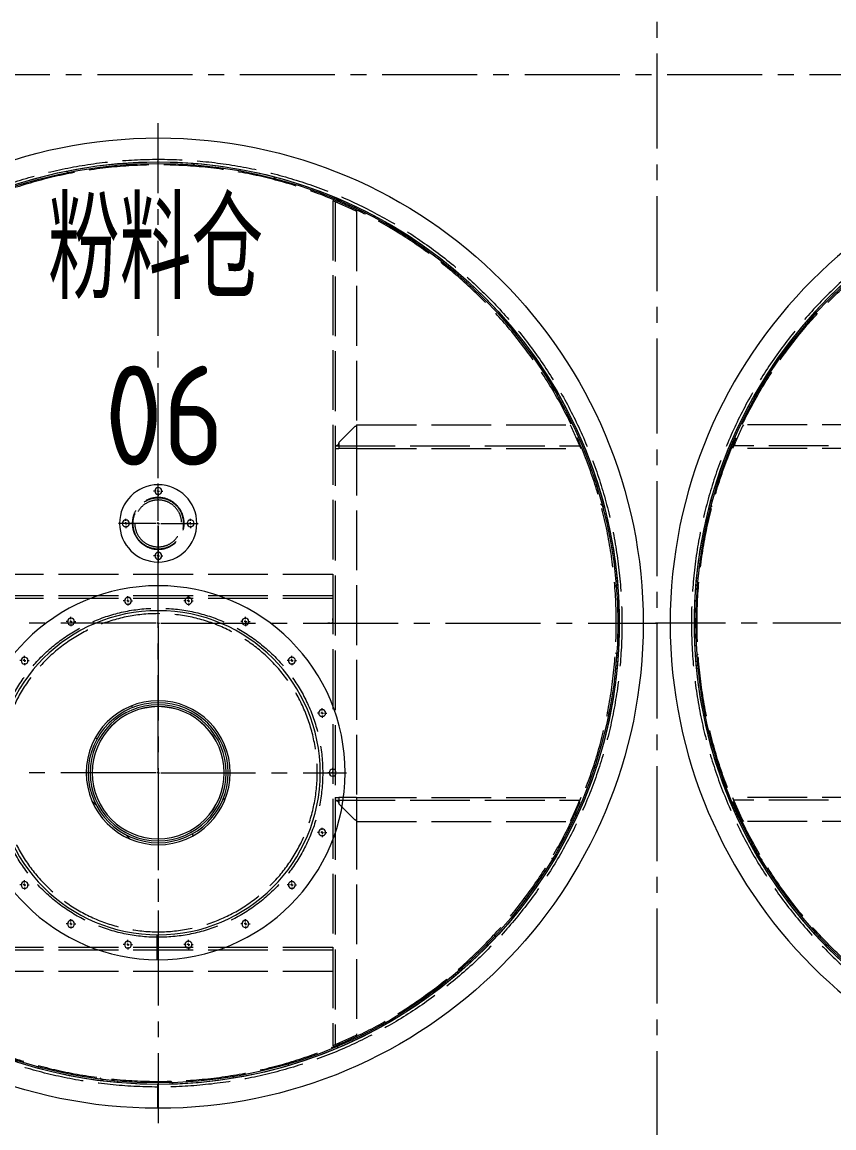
# Model space of a CAD drawing. Header units: millimetres. Extents: x 163705 to 1616509, y 81827 to 302547.
# Drawn here: x 1263662 to 1265290, y 143347 to 145565 of the extents above; entities that cross this region are included whole.
import ezdxf

# ---------------------------------------------------------------- set-up
doc = ezdxf.new("R2010")
doc.units = ezdxf.units.MM
doc.header["$LTSCALE"] = 10
doc.linetypes.add('ACAD_ISO02W100', pattern=[15, 12, -3])
doc.linetypes.add('CENTER2', pattern=[28.575000000000003, 19.05, -3.175, 3.175, -3.175])
for name, color, linetype, lineweight in [('1-中心线', 1, 'CENTER2', 0), ('1-标注', 3, 'Continuous', 0), ('1-虚线', 8, 'ACAD_ISO02W100', 0), ('1-设备轮廓', 2, 'Continuous', 18)]:
    doc.layers.add(name, color=color, linetype=linetype, lineweight=lineweight)
doc.styles.add('HZ', font='gbenor.shx', dxfattribs={"bigfont": 'gbcbig.shx'})
pattern_1 = [(45, (-1357.895826168232, -803.9953098043657), (-67.35192090801866, 67.35192090801866), [])]

# ---------------------------------------------------------------- blocks, each defined once
blk = doc.blocks.new('SW_CENTERMARKSYMBOL_2')
at = {"lineweight": 18}
for p, q in [((0, 4.999999999999449), (0, 116.5038053019082)), ((-4.999999999999449, 0), (-116.5038053019082, 0)), ((0, 0), (-2.499999999999725, 0)), ((0, 0), (0, 2.499999999999725)), ((0, 0), (0, -2.499999999999725)), ((0, 0), (2.499999999999725, 0)), ((5.000000000000837, 0), (116.5038053019082, 0)), ((0, -4.999999999999449), (0, -116.5038053019082))]:
    blk.add_line(p, q, dxfattribs=at)
blk = doc.blocks.new('SW_CENTERMARKSYMBOL_3')
for p, q in [((-4.999999999999948, 0), (-10.50000000000001, 0)), ((0, 0), (-2.499999999999974, 0)), ((0, 4.999999999999948), (0, 10.49999999999993)), ((0, 0), (0, 2.499999999999974)), ((0, 0), (0, -2.500000000000058)), ((0, 0), (2.500000000000058, 0)), ((5.000000000000032, 0), (10.50000000000001, 0)), ((0, -5.000000000000032), (0, -10.50000000000001))]:
    blk.add_line(p, q)
blk = doc.blocks.new('SW_CENTERMARKSYMBOL_4')
for p, q in [((-5.000000000000115, 0), (-7.500000000000007, 0)), ((0, 0), (-2.500000000000058, 0)), ((0, 5.000000000000032), (0, 7.500000000000007)), ((0, 0), (0, 2.500000000000058)), ((0, 0), (0, -2.499999999999974)), ((0, 0), (2.499999999999891, 0)), ((4.999999999999948, 0), (7.500000000000007, 0)), ((0, -4.999999999999948), (0, -7.500000000000007))]:
    blk.add_line(p, q)
blk = doc.blocks.new('SW_CENTERMARKSYMBOL_5')
at = {"ltscale": 5}
for p, q in [((-5.000000000000004, 0), (-6.499999999999978, 0)), ((0, 0), (-2.500000000000002, 0)), ((0, 5.000000000000004), (0, 6.500000000000117)), ((0, 0), (0, 2.500000000000002)), ((0, 0), (0, -2.500000000000002)), ((0, 0), (2.500000000000002, 0)), ((5.000000000000004, 0), (6.500000000000047, 0)), ((0, -5.000000000000004), (0, -6.499999999999839))]:
    blk.add_line(p, q, dxfattribs=at)
blk = doc.blocks.new('SW_CENTERMARKSYMBOL_6')
at = {"layer": '1-中心线'}
for p, q in [((-5.000000000000282, 0), (-9.499999999999787, 0)), ((0, 0), (-2.500000000000141, 0)), ((0, 4.999999999999866), (0, 9.499999999999787)), ((0, 0), (0, 2.499999999999725)), ((0, 0), (0, -2.500000000000141)), ((0, 0), (2.499999999999725, 0)), ((4.999999999999866, 0), (9.499999999999787, 0)), ((0, -5.000000000000282), (0, -9.500000000000203))]:
    blk.add_line(p, q, dxfattribs=at)
blk = doc.blocks.new('SW_CENTERMARKSYMBOL_7')
at = {"layer": '1-中心线'}
for p, q in [((-4.999999999999866, 0), (-9.499999999999787, 0)), ((0, 0), (-2.500000000000141, 0)), ((0, 4.999999999999866), (0, 9.499999999999787)), ((0, 0), (0, 2.499999999999725)), ((0, 0), (0, -2.500000000000141)), ((0, 0), (2.500000000000141, 0)), ((4.999999999999866, 0), (9.500000000000203, 0)), ((0, -5.000000000000282), (0, -9.500000000000203))]:
    blk.add_line(p, q, dxfattribs=at)
blk = doc.blocks.new('SW_CENTERMARKSYMBOL_8')
at = {"layer": '1-中心线'}
for p, q in [((-4.999999999999866, 0), (-9.499999999999787, 0)), ((0, 0), (-2.500000000000141, 0)), ((0, 5.000000000000282), (0, 9.500000000000203)), ((0, 0), (0, 2.500000000000141)), ((0, 0), (0, -2.499999999999725)), ((0, 0), (2.500000000000141, 0)), ((4.999999999999866, 0), (9.500000000000203, 0)), ((0, -4.999999999999866), (0, -9.499999999999787))]:
    blk.add_line(p, q, dxfattribs=at)
blk = doc.blocks.new('SW_CENTERMARKSYMBOL_9')
at = {"layer": '1-中心线'}
for p, q in [((-4.999999999999866, 0), (-9.499999999999787, 0)), ((0, 0), (-2.500000000000141, 0)), ((0, 5.000000000000282), (0, 9.500000000000203)), ((0, 0), (0, 2.500000000000141)), ((0, 0), (0, -2.499999999999725)), ((0, 0), (2.500000000000141, 0)), ((4.999999999999866, 0), (9.500000000000203, 0)), ((0, -4.999999999999866), (0, -9.499999999999787))]:
    blk.add_line(p, q, dxfattribs=at)
blk = doc.blocks.new('SW_CENTERMARKSYMBOL_10')
at = {"layer": '1-中心线'}
for p, q in [((-4.999999999999866, 0), (-9.499999999999787, 0)), ((0, 0), (-2.500000000000141, 0)), ((0, 4.999999999999866), (0, 9.500000000000203)), ((0, 0), (0, 2.500000000000141)), ((0, 0), (0, -2.500000000000141)), ((0, 0), (2.500000000000141, 0)), ((4.999999999999866, 0), (9.500000000000203, 0)), ((0, -4.999999999999866), (0, -9.499999999999787))]:
    blk.add_line(p, q, dxfattribs=at)
blk = doc.blocks.new('SW_CENTERMARKSYMBOL_11')
at = {"layer": '1-中心线'}
for p, q in [((-4.999999999999866, 0), (-9.499999999999787, 0)), ((0, 0), (-2.500000000000141, 0)), ((0, 4.999999999999866), (0, 9.500000000000203)), ((0, 0), (0, 2.500000000000141)), ((0, 0), (0, -2.500000000000141)), ((0, 0), (2.500000000000141, 0)), ((4.999999999999866, 0), (9.500000000000203, 0)), ((0, -4.999999999999866), (0, -9.500000000000203))]:
    blk.add_line(p, q, dxfattribs=at)
blk = doc.blocks.new('SW_CENTERMARKSYMBOL_12')
at = {"layer": '1-中心线'}
for p, q in [((-4.999999999999866, 0), (-9.499999999999787, 0)), ((0, 0), (-2.500000000000141, 0)), ((0, 4.999999999999866), (0, 9.499999999999787)), ((0, 0), (0, 2.499999999999933)), ((0, 0), (0, -2.500000000000141)), ((0, 0), (2.500000000000141, 0)), ((4.999999999999866, 0), (9.500000000000203, 0)), ((0, -5.000000000000074), (0, -9.500000000000203))]:
    blk.add_line(p, q, dxfattribs=at)
blk = doc.blocks.new('SW_CENTERMARKSYMBOL_13')
at = {"layer": '1-中心线'}
for p, q in [((0, 4.999999999999866), (0, 1002.5)), ((0, 4.999999999999866), (0, 927.4999999999999)), ((-4.999999999999866, 0), (-1002.5, 0)), ((-4.999999999999866, 0), (-927.4999999999999, 0)), ((0, 0), (-2.499999999999725, 0)), ((0, 0), (-2.499999999999725, 0)), ((0, 0), (0, 2.500000000000141)), ((0, 0), (0, 2.500000000000141)), ((0, 0), (0, -2.500000000000141)), ((0, 0), (2.500000000000141, 0)), ((0, 0), (0, -2.500000000000141)), ((0, 0), (2.500000000000141, 0)), ((5.000000000000282, 0), (927.4999999999999, 0)), ((5.000000000000282, 0), (1002.5, 0)), ((0, -4.999999999999866), (0, -927.4999999999999)), ((0, -4.999999999999866), (0, -1002.5))]:
    blk.add_line(p, q, dxfattribs=at)
blk = doc.blocks.new('SW_CENTERMARKSYMBOL_14')
at = {"layer": '1-中心线'}
for p, q in [((0, 4.999999999999866), (0, 79.99999999999993)), ((-5.000000000000282, 0), (-79.99999999999993, 0)), ((0, 0), (-2.500000000000141, 0)), ((0, 0), (0, 2.499999999999725)), ((0, 0), (0, -2.500000000000141)), ((0, 0), (2.499999999999725, 0)), ((4.999999999999866, 0), (79.99999999999993, 0)), ((0, -5.000000000000282), (0, -79.99999999999993))]:
    blk.add_line(p, q, dxfattribs=at)
blk = doc.blocks.new('SW_CENTERMARKSYMBOL_15')
at = {"layer": '1-中心线'}
for p, q in [((-4.999999999999866, 0), (-9.499999999999787, 0)), ((0, 0), (-2.499999999999725, 0)), ((0, 4.999999999999866), (0, 9.499999999999787)), ((0, 0), (0, 2.499999999999725)), ((0, 0), (0, -2.500000000000141)), ((0, 0), (2.500000000000141, 0)), ((5.000000000000282, 0), (9.500000000000203, 0)), ((0, -5.000000000000282), (0, -9.500000000000203))]:
    blk.add_line(p, q, dxfattribs=at)
blk = doc.blocks.new('SW_CENTERMARKSYMBOL_16')
at = {"layer": '1-中心线'}
for p, q in [((-5.000000000000282, 0), (-9.500000000000203, 0)), ((0, 0), (-2.500000000000141, 0)), ((0, 4.999999999999866), (0, 9.499999999999787)), ((0, 0), (0, 2.499999999999725)), ((0, 0), (0, -2.500000000000141)), ((0, 0), (2.499999999999725, 0)), ((4.999999999999866, 0), (9.499999999999787, 0)), ((0, -5.000000000000282), (0, -9.500000000000203))]:
    blk.add_line(p, q, dxfattribs=at)
blk = doc.blocks.new('SW_CENTERMARKSYMBOL_17')
at = {"layer": '1-中心线'}
for p, q in [((-4.999999999999866, 0), (-9.500000000000203, 0)), ((0, 0), (-2.500000000000141, 0)), ((0, 4.999999999999866), (0, 9.499999999999787)), ((0, 0), (0, 2.499999999999725)), ((0, 0), (0, -2.500000000000141)), ((0, 0), (2.500000000000141, 0)), ((4.999999999999866, 0), (9.499999999999787, 0)), ((0, -5.000000000000282), (0, -9.500000000000203))]:
    blk.add_line(p, q, dxfattribs=at)
blk = doc.blocks.new('SW_CENTERMARKSYMBOL_18')
at = {"layer": '1-中心线'}
for p, q in [((-5.000000000000282, 0), (-9.500000000000203, 0)), ((0, 0), (-2.500000000000141, 0)), ((0, 4.999999999999866), (0, 9.500000000000203)), ((0, 0), (0, 2.500000000000141)), ((0, 0), (0, -2.500000000000141)), ((0, 0), (2.499999999999725, 0)), ((4.999999999999866, 0), (9.499999999999787, 0)), ((0, -4.999999999999866), (0, -9.500000000000203))]:
    blk.add_line(p, q, dxfattribs=at)
blk = doc.blocks.new('SW_CENTERMARKSYMBOL_19')
at = {"layer": '1-中心线'}
for p, q in [((-4.999999999999866, 0), (-9.499999999999787, 0)), ((0, 0), (-2.500000000000141, 0)), ((0, 5.000000000000282), (0, 9.500000000000203)), ((0, 0), (0, 2.500000000000141)), ((0, 0), (0, -2.499999999999725)), ((0, 0), (2.500000000000141, 0)), ((4.999999999999866, 0), (9.500000000000203, 0)), ((0, -4.999999999999866), (0, -9.499999999999787))]:
    blk.add_line(p, q, dxfattribs=at)
blk = doc.blocks.new('SW_CENTERMARKSYMBOL_20')
at = {"layer": '1-中心线'}
for p, q in [((-4.999999999999866, 0), (-9.499999999999787, 0)), ((0, 0), (-2.499999999999725, 0)), ((0, 4.999999999999866), (0, 9.500000000000203)), ((0, 0), (0, 2.500000000000141)), ((0, 0), (0, -2.500000000000141)), ((0, 0), (2.500000000000141, 0)), ((5.000000000000282, 0), (9.500000000000203, 0)), ((0, -4.999999999999866), (0, -9.499999999999787))]:
    blk.add_line(p, q, dxfattribs=at)
blk = doc.blocks.new('SW_CENTERMARKSYMBOL_21')
at = {"layer": '1-中心线'}
for p, q in [((-4.999999999999866, 0), (-9.499999999999787, 0)), ((0, 0), (-2.499999999999725, 0)), ((0, 4.999999999999866), (0, 9.499999999999787)), ((0, 0), (0, 2.500000000000141)), ((0, 0), (0, -2.500000000000141)), ((0, 0), (2.500000000000141, 0)), ((5.000000000000282, 0), (9.500000000000203, 0)), ((0, -4.999999999999866), (0, -9.500000000000203))]:
    blk.add_line(p, q, dxfattribs=at)
blk = doc.blocks.new('SW_CENTERMARKSYMBOL_22')
at = {"layer": '1-中心线'}
for p, q in [((-5.000000000000282, 300.0000000000001), (-9.500000000000203, 300.0000000000001)), ((0, 300.0000000000001), (-2.500000000000141, 300.0000000000001)), ((0, 304.9999999999999), (0, 309.5000000000003)), ((0, 300.0000000000001), (0, 302.5000000000002)), ((0, 300.0000000000001), (0, 297.4999999999999)), ((0, 300.0000000000001), (2.499999999999725, 300.0000000000001)), ((0, 295.0000000000002), (0, 290.4999999999998)), ((4.999999999999866, 300.0000000000001), (9.499999999999787, 300.0000000000001)), ((-5.000000000000282, 0), (-9.500000000000203, 0)), ((0, 0), (-2.500000000000141, 0)), ((0, 5.000000000000074), (0, 9.499999999999995)), ((0, 0), (0, 2.500000000000141)), ((0, 0), (0, -2.499999999999933)), ((0, 0), (2.499999999999725, 0)), ((4.999999999999866, 0), (9.499999999999787, 0)), ((0, -4.999999999999866), (0, -9.499999999999995))]:
    blk.add_line(p, q, dxfattribs=at)
blk = doc.blocks.new('SW_CENTERMARKSYMBOL_23')
at = {"layer": '1-中心线'}
for p, q in [((-4.999999999999866, 0), (-9.499999999999787, 0)), ((0, 0), (-2.499999999999725, 0)), ((0, 5.000000000000074), (0, 9.499999999999995)), ((0, 0), (0, 2.500000000000141)), ((0, 0), (0, -2.499999999999933)), ((0, 0), (2.500000000000141, 0)), ((5.000000000000282, 0), (9.500000000000203, 0)), ((0, -4.999999999999866), (0, -9.499999999999995))]:
    blk.add_line(p, q, dxfattribs=at)
blk = doc.blocks.new('SW_CENTERMARKSYMBOL_24')
at = {"layer": '1-中心线'}
for p, q in [((-4.999999999999866, 0), (-9.500000000000203, 0)), ((0, 0), (-2.500000000000141, 0)), ((0, 5.000000000000074), (0, 9.499999999999995)), ((0, 0), (0, 2.499999999999933)), ((0, 0), (0, -2.499999999999933)), ((0, 0), (2.500000000000141, 0)), ((4.999999999999866, 0), (9.500000000000203, 0)), ((0, -5.000000000000074), (0, -9.499999999999995))]:
    blk.add_line(p, q, dxfattribs=at)
blk = doc.blocks.new('SW_CENTERMARKSYMBOL_25')
at = {"layer": '1-中心线'}
for p, q in [((-4.999999999999866, 0), (-9.499999999999787, 0)), ((0, 0), (-2.499999999999725, 0)), ((0, 4.999999999999866), (0, 9.499999999999787)), ((0, 0), (0, 2.499999999999933)), ((0, 0), (0, -2.499999999999933)), ((0, 0), (2.500000000000141, 0)), ((5.000000000000282, 0), (9.500000000000203, 0)), ((0, -5.000000000000074), (0, -9.499999999999995))]:
    blk.add_line(p, q, dxfattribs=at)
blk = doc.blocks.new('SW_CENTERMARKSYMBOL_26')
at = {"layer": '1-中心线'}
for p, q in [((-5.000000000000282, 0), (-9.500000000000203, 0)), ((0, 0), (-2.500000000000141, 0)), ((0, 5.000000000000074), (0, 9.499999999999995)), ((0, 0), (0, 2.499999999999933)), ((0, 0), (0, -2.499999999999933)), ((0, 0), (2.499999999999725, 0)), ((4.999999999999866, 0), (9.499999999999787, 0)), ((0, -5.000000000000074), (0, -9.499999999999995))]:
    blk.add_line(p, q, dxfattribs=at)
blk = doc.blocks.new('SW_CENTERMARKSYMBOL_27')
at = {"layer": '1-中心线'}
for p, q in [((-4.999999999999866, 0), (-9.499999999999787, 0)), ((0, 0), (-2.499999999999725, 0)), ((0, 4.999999999999866), (0, 9.499999999999787)), ((0, 0), (0, 2.499999999999725)), ((0, 0), (0, -2.500000000000141)), ((0, 0), (2.500000000000141, 0)), ((5.000000000000282, 0), (9.500000000000203, 0)), ((0, -5.000000000000074), (0, -9.500000000000203))]:
    blk.add_line(p, q, dxfattribs=at)
blk = doc.blocks.new('SW_CENTERMARKSYMBOL_28')
at = {"layer": '1-中心线'}
for p, q in [((-4.999999999999866, 0), (-9.499999999999787, 0)), ((0, 0), (-2.500000000000141, 0)), ((0, 5.000000000000074), (0, 9.499999999999995)), ((0, 0), (0, 2.499999999999933)), ((0, 0), (0, -2.499999999999933)), ((0, 0), (2.500000000000141, 0)), ((4.999999999999866, 0), (9.500000000000203, 0)), ((0, -4.999999999999866), (0, -9.499999999999787))]:
    blk.add_line(p, q, dxfattribs=at)
blk = doc.blocks.new('SW_CENTERMARKSYMBOL_29')
at = {"layer": '1-中心线'}
for p, q in [((-5.000000000000282, 0), (-9.500000000000203, 0)), ((0, 0), (-2.500000000000141, 0)), ((0, 5.000000000000074), (0, 9.499999999999995)), ((0, 0), (0, 2.499999999999933)), ((0, 0), (0, -2.499999999999933)), ((0, 0), (2.499999999999725, 0)), ((4.999999999999866, 0), (9.499999999999787, 0)), ((0, -5.000000000000074), (0, -9.499999999999995))]:
    blk.add_line(p, q, dxfattribs=at)
blk = doc.blocks.new('SW_CENTERMARKSYMBOL_30')
at = {"layer": '1-中心线'}
for p, q in [((-5.000000000000282, 0), (-9.500000000000203, 0)), ((0, 0), (-2.500000000000141, 0)), ((0, 5.000000000000074), (0, 9.499999999999995)), ((0, 0), (0, 2.500000000000141)), ((0, 0), (0, -2.499999999999933)), ((0, 0), (2.499999999999725, 0)), ((4.999999999999866, 0), (9.499999999999787, 0)), ((0, -4.999999999999866), (0, -9.499999999999995))]:
    blk.add_line(p, q, dxfattribs=at)
blk = doc.blocks.new('SW_CENTERMARKSYMBOL_31')
at = {"layer": '1-中心线'}
for p, q in [((-4.999999999999866, 300.0000000000001), (-9.499999999999787, 300.0000000000001)), ((0, 300.0000000000001), (-2.499999999999725, 300.0000000000001)), ((0, 304.9999999999999), (0, 309.4999999999998)), ((0, 300.0000000000001), (0, 302.5000000000002)), ((0, 300.0000000000001), (0, 297.4999999999999)), ((0, 300.0000000000001), (2.500000000000141, 300.0000000000001)), ((0, 295.0000000000002), (0, 290.4999999999998)), ((5.000000000000282, 300.0000000000001), (9.500000000000203, 300.0000000000001)), ((-4.999999999999866, 0), (-9.499999999999787, 0)), ((0, 0), (-2.499999999999725, 0)), ((0, 5.000000000000074), (0, 9.499999999999995)), ((0, 0), (0, 2.499999999999933)), ((0, 0), (0, -2.499999999999933)), ((0, 0), (2.500000000000141, 0)), ((5.000000000000282, 0), (9.500000000000203, 0)), ((0, -5.000000000000074), (0, -9.499999999999995))]:
    blk.add_line(p, q, dxfattribs=at)
blk = doc.blocks.new('SW_CENTERMARKSYMBOL_32')
at = {"layer": '1-中心线'}
for p, q in [((-5.000000000000282, 0), (-9.500000000000203, 0)), ((0, 0), (-2.500000000000141, 0)), ((0, 4.999999999999866), (0, 9.500000000000203)), ((0, 0), (0, 2.500000000000141)), ((0, 0), (0, -2.500000000000141)), ((0, 0), (2.499999999999725, 0)), ((4.999999999999866, 0), (9.499999999999787, 0)), ((0, -4.999999999999866), (0, -9.499999999999787))]:
    blk.add_line(p, q, dxfattribs=at)
blk = doc.blocks.new('SW_CENTERMARKSYMBOL_33')
at = {"layer": '1-中心线'}
for p, q in [((-5.000000000000282, 0), (-9.500000000000203, 0)), ((0, 0), (-2.500000000000141, 0)), ((0, 4.999999999999866), (0, 9.499999999999787)), ((0, 0), (0, 2.499999999999725)), ((0, 0), (0, -2.500000000000141)), ((0, 0), (2.499999999999725, 0)), ((4.999999999999866, 0), (9.499999999999787, 0)), ((0, -5.000000000000282), (0, -9.500000000000203))]:
    blk.add_line(p, q, dxfattribs=at)
blk = doc.blocks.new('SW_CENTERMARKSYMBOL_34')
at = {"layer": '1-中心线'}
for p, q in [((-5.000000000000282, 0), (-9.500000000000203, 0)), ((0, 0), (-2.500000000000141, 0)), ((0, 4.999999999999866), (0, 9.499999999999787)), ((0, 0), (0, 2.500000000000141)), ((0, 0), (0, -2.500000000000141)), ((0, 0), (2.499999999999725, 0)), ((4.999999999999866, 0), (9.499999999999787, 0)), ((0, -4.999999999999866), (0, -9.500000000000203))]:
    blk.add_line(p, q, dxfattribs=at)
blk = doc.blocks.new('SW_CENTERMARKSYMBOL_35')
at = {"layer": '1-中心线'}
for p, q in [((-4.999999999999866, 0), (-9.499999999999787, 0)), ((0, 0), (-2.499999999999725, 0)), ((0, 4.999999999999866), (0, 9.499999999999787)), ((0, 0), (0, 2.500000000000141)), ((0, 0), (0, -2.500000000000141)), ((0, 0), (2.500000000000141, 0)), ((5.000000000000282, 0), (9.500000000000203, 0)), ((0, -4.999999999999866), (0, -9.500000000000203))]:
    blk.add_line(p, q, dxfattribs=at)
blk = doc.blocks.new('SW_CENTERMARKSYMBOL_36')
at = {"layer": '1-中心线'}
for p, q in [((-4.999999999999866, 0), (-9.500000000000203, 0)), ((0, 0), (-2.500000000000141, 0)), ((0, 4.999999999999866), (0, 9.499999999999787)), ((0, 0), (0, 2.499999999999725)), ((0, 0), (0, -2.500000000000141)), ((0, 0), (2.500000000000141, 0)), ((4.999999999999866, 0), (9.499999999999787, 0)), ((0, -5.000000000000282), (0, -9.500000000000203))]:
    blk.add_line(p, q, dxfattribs=at)
blk = doc.blocks.new('SW_CENTERMARKSYMBOL_37')
at = {"layer": '1-中心线'}
for p, q in [((0, 4.999999999999866), (0, 377.4999999999998)), ((-5.000000000000282, 0), (-377.5000000000001, 0)), ((0, 0), (-2.500000000000141, 0)), ((0, 0), (0, 2.499999999999933)), ((0, 0), (0, -2.500000000000141)), ((0, 0), (2.499999999999725, 0)), ((4.999999999999866, 0), (377.4999999999997, 0)), ((0, -5.000000000000074), (0, -377.5000000000001))]:
    blk.add_line(p, q, dxfattribs=at)
blk = doc.blocks.new('LFHBF-LC1-00A_俯视图')
at = {"lineweight": 18}
h = blk.add_hatch(dxfattribs=at)
h.set_pattern_fill('ANSI31', color=256, scale=30, style=0)
h.set_pattern_definition(pattern_1)
edge = h.paths.add_edge_path(flags=0)
edge.add_arc((1002.5, 1008.982633047315), 144.4374999999999, 0, 360)
edge = h.paths.add_edge_path(flags=0)
edge.add_arc((1002.5, 1008.982633047315), 140.3874104948161, 0, 360)
at = {"layer": '1-虚线', "lineweight": 18}
h = blk.add_hatch(dxfattribs=at)
h.set_pattern_fill('ANSI31', color=256, scale=30, style=0)
h.set_pattern_definition(pattern_1)
edge = h.paths.add_edge_path(flags=0)
edge.add_arc((1002.5, 1308.982633047315), 925, 0, 360)
edge = h.paths.add_edge_path(flags=0)
edge.add_arc((1002.5, 1308.982633047315), 919, 0, 360)
at = {"lineweight": 18}
for p, q in [((1002.5, 633.9826330473152), (1002.5, 683.982633047315)), ((1004.807692307692, 633.9897337062569), (1004.499999999999, 683.9887869517311))]:
    blk.add_line(p, q, dxfattribs=at)
for radius in [136.5000000000003, 136.4999999999998]:
    blk.add_circle((1002.5, 1008.982633047315), radius, dxfattribs=at)
for radius, start, end in [(925.0000000000005, 16.91119674294346, 20.23955051540214), (925.0000000000003, 339.7604494845979, 343.0888032570566)]:
    blk.add_arc((1002.5, 1308.982633047315), radius, start, end, dxfattribs=at)
at = {"layer": '1-中心线'}
blk.add_line((1652.499999999999, 978.982633047315), (1652.499999999999, 1638.982633047315), dxfattribs=at)
at = {"layer": '1-虚线', "lineweight": 18}
for p, q in [((647.1999999999966, 2154.352912865572), (647.2000000000025, 463.6123532290555)), ((652.4999999999964, 2156.560948012958), (652.5000000000023, 461.40431808167)), ((1352.499999999996, 2156.56094801296), (1352.500000000002, 461.4043180816725)), ((1357.799999999997, 2154.352912865575), (1357.800000000002, 463.612353229058)), ((604.4999999999968, 2135.109136677357), (604.5000000000025, 482.8561294172705)), ((1400.499999999996, 2135.10913667736), (1400.500000000002, 482.8561294172735)), ((604.499999999998, 1706.982633047314), (176.3734963699546, 1706.982633047312)), ((604.499999999998, 1706.982633047314), (604.4999999999984, 1658.982633047314)), ((640.0362277061395, 1671.446405341173), (608.0818861469274, 1703.400746900385)), ((1364.963772293857, 1671.446405341176), (1396.918113853069, 1703.400746900387)), ((1828.626503630041, 1706.982633047318), (1400.499999999998, 1706.982633047317)), ((1400.499999999998, 1706.982633047317), (1400.499999999998, 1658.982633047317)), ((647.1999999999985, 1664.282633047314), (157.1297201817401, 1664.282633047312)), ((640.0362277061395, 1671.446405341173), (640.0362277061395, 1658.982633047314)), ((647.1999999999985, 1664.282633047314), (647.1999999999985, 1658.982633047314)), ((1847.870279818256, 1664.282633047318), (1357.799999999998, 1664.282633047316)), ((1357.799999999998, 1664.282633047316), (1357.799999999998, 1658.982633047316)), ((1364.963772293857, 1671.446405341176), (1364.963772293857, 1658.982633047317)), ((604.4999999999984, 1658.982633047314), (154.9216850343546, 1658.982633047312)), ((604.4999999999984, 1658.982633047314), (640.0362277061395, 1658.982633047314)), ((647.1999999999985, 1658.982633047314), (640.0362277061395, 1658.982633047314)), ((1357.799999999998, 1658.982633047316), (1364.963772293857, 1658.982633047317)), ((1400.499999999998, 1658.982633047317), (1364.963772293857, 1658.982633047317)), ((1850.078314965642, 1658.982633047318), (1400.499999999998, 1658.982633047317)), ((1417.5, 1583.982633047315), (1887.5, 1583.982633047315)), ((1462.5, 1038.982633047315), (1462.5, 1578.982633047315)), ((1842.5, 1578.982633047315), (1842.5, 1038.982633047315)), ((652.4999999999982, 1406.982633047314), (652.4999999999982, 1358.982633047314)), ((1352.499999999998, 1406.982633047317), (652.4999999999982, 1406.982633047314)), ((1352.499999999998, 1406.982633047317), (1352.499999999998, 1358.982633047317)), ((1352.499999999998, 1364.282633047317), (652.4999999999982, 1364.282633047314)), ((1352.499999999998, 1358.982633047317), (652.4999999999982, 1358.982633047314)), ((1887.5, 1033.982633047315), (1417.5, 1033.982633047315)), ((604.5000000000009, 958.9826330473138), (154.9216850343566, 958.9826330473124)), ((647.200000000001, 953.6826330473139), (157.1297201817424, 953.6826330473123)), ((604.5000000000009, 958.9826330473138), (604.5000000000009, 910.9826330473138)), ((604.5000000000009, 958.9826330473138), (640.036227706142, 958.9826330473138)), ((640.036227706142, 958.9826330473138), (640.036227706142, 946.5188607534542)), ((647.200000000001, 958.9826330473138), (640.036227706142, 958.9826330473138)), ((647.200000000001, 958.9826330473138), (647.200000000001, 953.6826330473139)), ((1357.800000000001, 958.9826330473163), (1357.800000000001, 953.6826330473166)), ((1357.800000000001, 958.9826330473163), (1364.96377229386, 958.9826330473165)), ((1847.870279818259, 953.6826330473182), (1357.800000000001, 953.6826330473166)), ((1364.96377229386, 958.9826330473165), (1364.96377229386, 946.5188607534571)), ((1400.5, 958.9826330473165), (1364.96377229386, 958.9826330473165)), ((1400.5, 958.9826330473165), (1400.5, 910.9826330473165)), ((1850.078314965645, 958.9826330473184), (1400.5, 958.9826330473165)), ((640.036227706142, 946.5188607534542), (608.0818861469304, 914.5645191942431)), ((1364.96377229386, 946.5188607534571), (1396.918113853072, 914.5645191942458)), ((604.5000000000009, 910.9826330473138), (176.3734963699576, 910.9826330473122)), ((1828.626503630044, 910.9826330473184), (1400.5, 910.9826330473165)), ((652.5000000000007, 658.982633047314), (652.5000000000009, 610.9826330473138)), ((1352.5, 658.9826330473163), (652.5000000000007, 658.982633047314)), ((1352.5, 653.6826330473164), (652.5000000000007, 653.6826330473139)), ((1352.5, 658.9826330473163), (1352.500000000001, 610.9826330473163)), ((1352.500000000001, 610.9826330473163), (652.5000000000009, 610.9826330473138))]:
    blk.add_line(p, q, dxfattribs=at)
at = {"layer": '1-虚线', "lineweight": 18, "flags": 128}
for points in [[(647.1999999999966, 2154.352912865572), (646.8014572758707, 2154.185299100807), (645.6710778765614, 2153.708695351673), (643.9037984993056, 2152.959981244098), (641.56150321621, 2151.960925495856), (640.0362277061379, 2151.306213255363)], [(1357.799999999997, 2154.352912865575), (1358.198542724122, 2154.18529910081), (1359.328922123432, 2153.708695351675), (1361.096201500688, 2152.9599812441), (1363.438496783783, 2151.960925495859), (1364.963772293856, 2151.306213255365)], [(160.1764197919495, 1671.446405341172), (159.0050698046559, 1668.71211854267), (158.0140257079186, 1666.379386283764), (157.374613485084, 1664.864749861317), (157.1338857840522, 1664.29254416074), (157.1297201817401, 1664.282633047312)], [(1847.870279818256, 1664.282633047318), (1847.702666053492, 1664.681175771444), (1847.226062304357, 1665.811555170753), (1846.477348196782, 1667.578834548009), (1845.478292448541, 1669.921129831105), (1844.823580208047, 1671.446405341177)], [(160.1764197919515, 946.5188607534533), (159.005069804658, 949.2531475519554), (158.0140257079206, 951.5858798108611), (157.3746134850862, 953.1005162333081), (157.1338857840547, 953.6727219338841), (157.1297201817424, 953.6826330473123)], [(1847.870279818259, 953.6826330473182), (1847.702666053494, 953.2840903231922), (1847.226062304359, 952.1537109238832), (1846.477348196785, 950.3864315466271), (1845.478292448543, 948.0441362635318), (1844.82358020805, 946.5188607534594)], [(640.0362277061436, 466.6590528392649), (642.7705145046455, 465.4877028519711), (645.1032467635514, 464.496658755234), (646.6178831859982, 463.8572465323996), (647.1900888865746, 463.6165188313678), (647.2000000000025, 463.6123532290555)], [(1364.963772293861, 466.6590528392674), (1362.229485495359, 465.4877028519736), (1359.896753236454, 464.4966587552365), (1358.382116814007, 463.8572465324019), (1357.80991111343, 463.6165188313701), (1357.800000000002, 463.612353229058)]]:
    blk.add_lwpolyline(points, dxfattribs=at)
at = {"layer": '1-虚线', "lineweight": 18}
for centre, radius in [((1002.5, 1308.982633047315), 919), ((1002.5, 1508.982633047315), 52), ((1002.5, 1508.982633047315), 51), ((1002.5, 1508.982633047315), 47), ((1002.5, 1008.982633047315), 319)]:
    blk.add_circle(centre, radius, dxfattribs=at)
for centre, radius, start, end in [((1002.5, 1308.982633047315), 930.3000000000002, 270.0619413953247, 270), ((1002.5, 1308.982633047315), 917.0000000000002, 112.4377467555621, 115.7232051767504), ((1002.5, 1308.982633047315), 916.9999999999999, 64.27679482324959, 67.56225324443793), ((1002.5, 1308.982633047315), 917.0000000000002, 154.2767948232465, 157.562253244438), ((1002.5, 1308.982633047315), 916.9999999999998, 22.43774675556809, 25.72320517675346), ((1002.5, 1308.982633047315), 922.0000000000006, 16.28681620420029, 20.30830432585196), ((1002.5, 1308.982633047315), 925.0000000000007, 16.91119674294346, 20.23955051540214), ((1002.5, 1008.982633047315), 329.9999999999998, 270.3525916378453, 270), ((1002.5, 1308.982633047315), 922.0000000000005, 339.691695674148, 343.7131837957998), ((1002.5, 1308.982633047315), 925.0000000000007, 339.7604494845979, 343.0888032570566), ((1002.5, 1308.982633047315), 917.0000000000002, 202.4377467555681, 205.7232051767535), ((1002.5, 1308.982633047315), 917.0000000000003, 334.2767948232465, 337.562253244438), ((1002.5, 1308.982633047315), 917.0000000000003, 244.2767948232495, 247.5622532444379), ((1002.5, 1308.982633047315), 917, 292.437746755562, 295.7232051767504)]:
    blk.add_arc(centre, radius, start, end, dxfattribs=at)
for centre, major_axis, ratio, start_param, end_param in [((570.2329110659714, 1702.982633047313), (38.05745781689393, 0), 0.1051042352656785, 0.1047197551197897, 0.4500989817365025), ((1434.767088934025, 1702.982633047317), (38.05745781689393, 0), 0.1051042352656785, 2.691493671853496, 3.036872898470343), ((647.1999999999985, 1672.282633047314), (0, 8), 0.9004040442978862, 1.675516081914532, 3.141592653589793), ((1357.799999999998, 1672.282633047316), (0, 8), 0.9004040442978294, 3.141592653589793, 4.607669225265123), ((647.200000000001, 945.6826330473139), (0, 8), 0.900404044297801, 0, 1.466076571675355), ((1357.800000000001, 945.6826330473164), (0, 8.000000000000227), 0.9004040442978037, 4.8171087355043, 6.283185307179586), ((570.2329110659739, 914.9826330473138), (38.05745781689438, 0), 0.1051042352656713, 5.833086325443168, 6.178465552060036), ((1434.767088934027, 914.9826330473168), (38.05745781689393, 0), 0.1051042352656665, 3.24631240870967, 3.591691635326442)]:
    blk.add_ellipse(centre, major_axis=major_axis, ratio=ratio, start_param=start_param, end_param=end_param, dxfattribs=at)
at = {"layer": '1-设备轮廓'}
for p, q in [((1417.5, 1628.982633047315), (1417.5, 1578.982633047315)), ((1417.5, 1628.982633047315), (1887.5, 1628.982633047315)), ((1887.5, 1578.982633047315), (1887.5, 1628.982633047315)), ((1417.5, 1578.982633047315), (1887.5, 1578.982633047315)), ((1417.5, 1038.982633047315), (1417.5, 1578.982633047315)), ((1417.5, 1578.982633047315), (1467.5, 1578.982633047315)), ((1467.5, 1038.982633047315), (1467.5, 1578.982633047315)), ((1837.5, 1578.982633047315), (1887.5, 1578.982633047315)), ((1837.5, 1578.982633047315), (1837.5, 1038.982633047315)), ((1887.5, 1578.982633047315), (1887.5, 1038.982633047315)), ((1417.5, 1038.982633047315), (1417.5, 988.982633047315)), ((1887.5, 1038.982633047315), (1417.5, 1038.982633047315)), ((1467.5, 1038.982633047315), (1417.5, 1038.982633047315)), ((1887.5, 1038.982633047315), (1837.5, 1038.982633047315)), ((1887.5, 988.982633047315), (1887.5, 1038.982633047315)), ((1887.5, 988.982633047315), (1417.5, 988.982633047315)), ((1002.5, 335.9826330473147), (1002.5, 383.9826330473147)), ((1003.551891891892, 335.9832016376927), (1003.5, 383.9831735880132))]:
    blk.add_line(p, q, dxfattribs=at)
for centre, radius in [((1442.5, 1603.982633047315), 7.000000000000455), ((1582.5, 1603.982633047315), 7.000000000000455), ((1722.5, 1603.982633047315), 7.000000000000455), ((1862.5, 1603.982633047315), 7.000000000000455), ((1002.5, 1508.982633047315), 77.49999999999955), ((1002.5, 1573.982633047315), 6.999999999999545), ((937.4999999999991, 1508.982633047315), 7), ((1067.5, 1508.982633047315), 7), ((1442.5, 1485.982633047315), 7.000000000000455), ((1862.5, 1485.982633047315), 7.000000000000455), ((1002.5, 1443.982633047315), 6.999999999999545), ((1002.5, 1008.982633047312), 375), ((1442.5, 1367.982633047315), 7.000000000000455), ((1862.5, 1367.982633047315), 7.000000000000455), ((941.7231378165766, 1353.665346601588), 7), ((1063.276862183428, 1353.665346601585), 7), ((1002.5, 1008.982633047312), 324.9999999999995), ((827.5000000000023, 1312.091524371867), 7), ((1177.500000000002, 1312.091524371865), 7), ((1442.5, 1249.982633047315), 7.000000000000455), ((1862.5, 1249.982633047315), 7.000000000000455), ((734.384444908359, 1233.958296437603), 7), ((1270.615555091644, 1233.9582964376), 7), ((1002.5, 1008.982633047315), 144.4374999999999), ((673.6075827249326, 1128.689683211299), 7.000000000000227), ((1002.5, 1008.982633047315), 140.3874104948159), ((1002.5, 1008.982633047315), 132.5494700229414), ((1002.5, 1008.982633047315), 132.5000000000001), ((1331.392417275069, 1128.689683211294), 6.999999999999545), ((1442.5, 1131.982633047315), 7.000000000000455), ((1862.5, 1131.982633047315), 7.000000000000455), ((1442.5, 1013.982633047315), 7.000000000000455), ((1582.5, 1013.982633047315), 7.000000000000455), ((1722.5, 1013.982633047315), 7.000000000000455), ((1862.5, 1013.982633047315), 7.000000000000455), ((652.5000000000002, 1008.982633047314), 7), ((1352.5, 1008.98263304731), 7), ((673.607582724931, 889.2755828833303), 7), ((1331.392417275068, 889.275582883326), 6.999999999999545), ((734.3844449083545, 784.0069696570233), 7), ((1270.615555091641, 784.0069696570217), 7), ((827.4999999999982, 705.8737417227599), 7), ((1177.499999999998, 705.8737417227574), 7), ((941.7231378165725, 664.2999194930396), 7), ((1063.276862183423, 664.2999194930389), 7)]:
    blk.add_circle(centre, radius, dxfattribs=at)
for radius, start, end in [(973, 270.0619413953247, 270), (925.0000000000005, 20.23955051540214, 180), (925.0000000000005, 20.23955051540214, 270), (922.0000000000003, 20.30830432585196, 339.691695674148), (925.0000000000005, 343.0888032570566, 16.91119674294346), (925.0000000000007, 343.0888032570566, 16.91119674294346), (922.0000000000006, 0, 16.28681620420029), (925.0000000000003, 180, 339.7604494845979), (922.0000000000005, 343.7131837957998, 0), (925.0000000000003, 270.0619413953247, 339.7604494845979)]:
    blk.add_arc((1002.5, 1308.982633047315), radius, start, end, dxfattribs=at)
at = {"layer": '1-中心线'}
for name, p in [('SW_CENTERMARKSYMBOL_13', (1002.5, 1308.982633047315)), ('SW_CENTERMARKSYMBOL_4', (1442.5, 1603.982633047315)), ('SW_CENTERMARKSYMBOL_5', (1582.5, 1603.982633047315)), ('SW_CENTERMARKSYMBOL_6', (1722.5, 1603.982633047315)), ('SW_CENTERMARKSYMBOL_7', (1862.5, 1603.982633047315)), ('SW_CENTERMARKSYMBOL_14', (1002.5, 1508.982633047315)), ('SW_CENTERMARKSYMBOL_18', (1002.5, 1573.982633047315)), ('SW_CENTERMARKSYMBOL_15', (937.4999999999991, 1508.982633047315)), ('SW_CENTERMARKSYMBOL_3', (1002.5, 1508.982633047315)), ('SW_CENTERMARKSYMBOL_17', (1067.5, 1508.982633047315)), ('SW_CENTERMARKSYMBOL_8', (1862.5, 1485.982633047315)), ('SW_CENTERMARKSYMBOL_16', (1002.5, 1443.982633047315)), ('SW_CENTERMARKSYMBOL_2', (1002.5, 1308.982633047315)), ('SW_CENTERMARKSYMBOL_37', (1002.5, 1008.982633047312)), ('SW_CENTERMARKSYMBOL_9', (1862.5, 1367.982633047315)), ('SW_CENTERMARKSYMBOL_36', (941.7231378165766, 1353.665346601588)), ('SW_CENTERMARKSYMBOL_35', (1063.276862183428, 1353.665346601585)), ('SW_CENTERMARKSYMBOL_22', (652.5000000000002, 1008.982633047314)), ('SW_CENTERMARKSYMBOL_19', (827.5000000000023, 1312.091524371867)), ('SW_CENTERMARKSYMBOL_34', (1177.500000000002, 1312.091524371865)), ('SW_CENTERMARKSYMBOL_31', (1352.5, 1008.98263304731)), ('SW_CENTERMARKSYMBOL_20', (734.384444908359, 1233.958296437603)), ('SW_CENTERMARKSYMBOL_33', (1270.615555091644, 1233.9582964376)), ('SW_CENTERMARKSYMBOL_10', (1862.5, 1249.982633047315)), ('SW_CENTERMARKSYMBOL_21', (673.6075827249326, 1128.689683211299)), ('SW_CENTERMARKSYMBOL_32', (1331.392417275069, 1128.689683211294)), ('SW_CENTERMARKSYMBOL_11', (1862.5, 1131.982633047315)), ('SW_CENTERMARKSYMBOL_12', (1862.5, 1013.982633047315)), ('SW_CENTERMARKSYMBOL_23', (673.607582724931, 889.2755828833303)), ('SW_CENTERMARKSYMBOL_30', (1331.392417275068, 889.275582883326)), ('SW_CENTERMARKSYMBOL_24', (734.3844449083545, 784.0069696570233)), ('SW_CENTERMARKSYMBOL_29', (1270.615555091641, 784.0069696570217)), ('SW_CENTERMARKSYMBOL_25', (827.4999999999982, 705.8737417227599)), ('SW_CENTERMARKSYMBOL_28', (1177.499999999998, 705.8737417227574)), ('SW_CENTERMARKSYMBOL_26', (941.7231378165725, 664.2999194930396)), ('SW_CENTERMARKSYMBOL_27', (1063.276862183423, 664.2999194930389))]:
    blk.add_blockref(name, p, dxfattribs=at)

msp = doc.modelspace()

# ---------------------------------------------------------------- linework, layer by layer
at = {"layer": '1-中心线'}
for p, q in [((1264934.896026935, 152359.7375426243), (1264934.896026935, 141159.4989849335)), ((1253811.702983015, 145459.631733315), (1295576.453206118, 145459.631733315))]:
    msp.add_line(p, q, dxfattribs=at)

# ---------------------------------------------------------------- block references
at = {"xscale": -1}
msp.add_blockref('LFHBF-LC1-00A_俯视图', (1264937.384503346, 143050.6375769519), dxfattribs=at)
msp.add_blockref('LFHBF-LC1-00A_俯视图', (1264932.384503346, 143050.6375769519))

# ---------------------------------------------------------------- texts
at = {"layer": '1-标注', "insert": (1263641.589238455, 145209.2268240626), "char_height": 200, "width": 563.4121113468427, "attachment_point": 1, "style": 'HZ'}
msp.add_mtext('\\pi72.14723;粉料仓\\P\\pi185.83991;06', dxfattribs=at)

doc.saveas('drawing.dxf')
